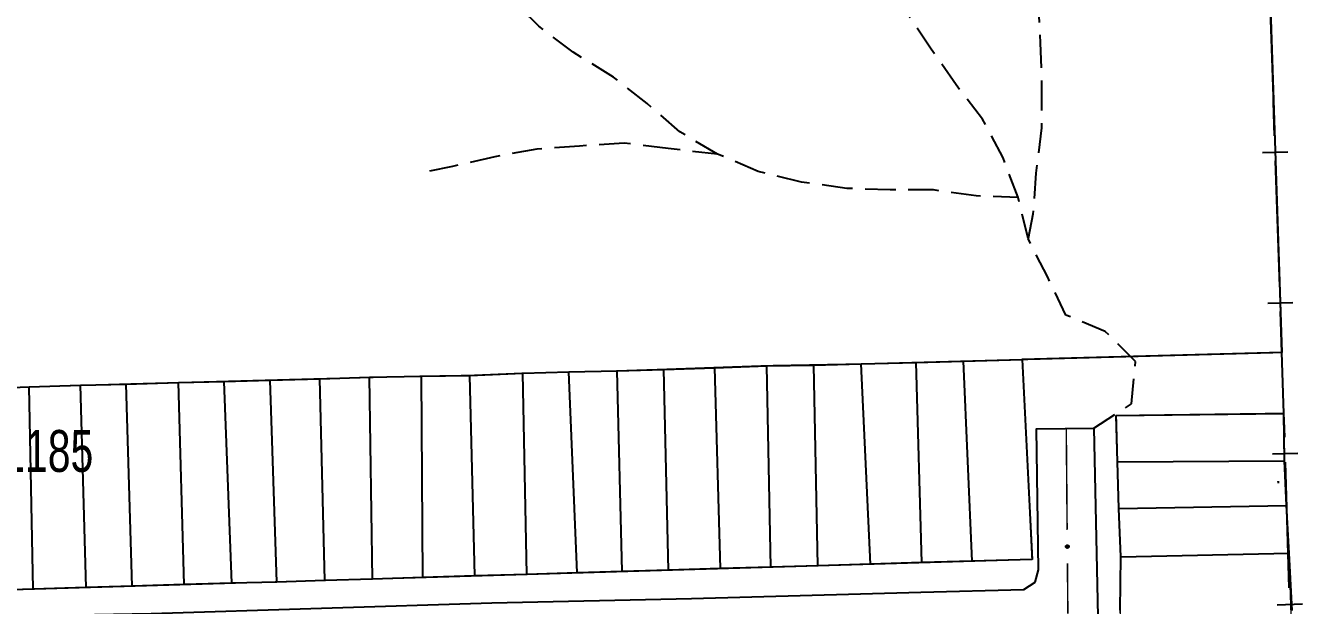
# Model space of a CAD drawing. Extents: x 203604 to 204690, y 4848469 to 4850418.
# Drawn here: x 203975.6 to 204129.4, y 4850014.5 to 4850083.7 of the extents above; entities that cross this region are included whole.
import ezdxf

# ---------------------------------------------------------------- set-up
doc = ezdxf.new("R2010")
doc.units = 0
doc.header["$LTSCALE"] = 1.5
doc.header["$MEASUREMENT"] = 0
doc.linetypes.add('TRACO_15', pattern=[3, 2, -1])
for name, color, linetype in [('CD_MALHA_LOTES', 7, 'CONTINUOUS'), ('CD_TXT_QUADRA', 2, 'CONTINUOUS'), ('LM-LIM-SETORES-BAIRROS', 7, 'CONTINUOUS'), ('RU-QUADRA', 210, 'CONTINUOUS'), ('SV-CAMINHO-TRILHA', 20, 'CONTINUOUS'), ('SV-EIXO-RUA-PAV', 20, 'CONTINUOUS'), ('SV-RUA-PAVIM', 7, 'CONTINUOUS')]:
    doc.layers.add(name, color=color, linetype=linetype)
doc.styles.add('ARIAL', font='ARIAL.SHX')

msp = doc.modelspace()

# ---------------------------------------------------------------- linework, layer by layer
at = {"layer": 'CD_MALHA_LOTES', "linetype": 'Continuous'}
for points in [[(204122.328693, 4850142.309123), (204125.520376, 4850044.666163)], [(204125.862626, 4850031.721774), (204125.786844, 4850037.405387)], [(204126.08997, 4850026.417068), (204125.862626, 4850031.721774)], [(204126.393096, 4850020.695564), (204126.08997, 4850026.417068)], [(204126.772004, 4850013.874946), (204126.393096, 4850020.695564)]]:
    msp.add_lwpolyline(points, dxfattribs=at)
at = {"layer": 'CD_MALHA_LOTES', "linetype": 'Continuous', "flags": 128}
for points in [[(204125.520376, 4850044.666163), (204094.562275, 4850043.823766)], [(204040.444128, 4850042.344998), (204046.229291, 4850042.470931)], [(204046.229291, 4850042.470931), (204051.764022, 4850042.654312)], [(204046.824028, 4850018.517039), (204046.229291, 4850042.470931)], [(204051.764022, 4850042.654312), (204057.872596, 4850042.821227)], [(204052.347361, 4850018.681548), (204051.764022, 4850042.654312)], [(204057.872596, 4850042.821227), (204064.080769, 4850043.091454)], [(204058.557668, 4850018.866518), (204057.872596, 4850042.821227)], [(204064.080769, 4850043.091454), (204069.663109, 4850043.143401)], [(204064.560696, 4850019.045315), (204064.080769, 4850043.091454)], [(204069.663109, 4850043.143401), (204075.350799, 4850043.298816)], [(204070.146032, 4850019.21167), (204069.663109, 4850043.143401)], [(204075.350799, 4850043.298816), (204081.880257, 4850043.477232)], [(204076.461545, 4850019.399774), (204075.350799, 4850043.298816)], [(204081.880257, 4850043.477232), (204087.562197, 4850043.63249)], [(204082.566646, 4850019.581611), (204081.880257, 4850043.477232)], [(204087.562197, 4850043.63249), (204094.562275, 4850043.823766)], [(204088.563407, 4850019.760221), (204087.562197, 4850043.63249)], [(204094.562275, 4850043.823766), (204095.720571, 4850019.973393)], [(203982.155372, 4850040.752269), (203987.635495, 4850040.902012)], [(203987.635495, 4850040.902012), (203993.84354, 4850041.071646)], [(203988.325507, 4850016.774695), (203987.635495, 4850040.902012)], [(203993.84354, 4850041.071646), (203999.318731, 4850041.191275)], [(203994.532681, 4850016.959572), (203993.84354, 4850041.071646)], [(203999.318731, 4850041.191275), (204004.798035, 4850041.370975)], [(204000.213778, 4850017.130302), (203999.318731, 4850041.191275)], [(204004.798035, 4850041.370975), (204010.745902, 4850041.533499)], [(204005.584061, 4850017.235601), (204004.798035, 4850041.370975)], [(204010.745902, 4850041.533499), (204016.640525, 4850041.717773)], [(204011.328759, 4850017.459833), (204010.745902, 4850041.533499)], [(204016.640525, 4850041.717773), (204022.85283, 4850041.836814)], [(204017.016168, 4850017.629229), (204016.640525, 4850041.717773)], [(204022.85283, 4850041.836814), (204028.644687, 4850041.928372)], [(204023.012929, 4850017.807839), (204022.85283, 4850041.836814)], [(204028.644687, 4850041.928372), (204034.964006, 4850042.195255)], [(204029.232636, 4850017.99309), (204028.644687, 4850041.928372)], [(204034.964006, 4850042.195255), (204040.444128, 4850042.344998)], [(204035.44921, 4850018.178247), (204034.964006, 4850042.195255)], [(204041.449105, 4850018.35695), (204040.444128, 4850042.344998)], [(203969.518926, 4850040.348877), (203976.049673, 4850040.585431)], [(203976.049673, 4850040.585431), (203982.155372, 4850040.752269)], [(203976.526731, 4850016.423276), (203976.049673, 4850040.585431)], [(203982.851645, 4850016.61166), (203982.155372, 4850040.752269)], [(204105.780525, 4850037.140152), (204125.786844, 4850037.405387)], [(204105.932088, 4850031.608102), (204105.780525, 4850037.140152)], [(204105.932088, 4850031.608102), (204125.862626, 4850031.721774)], [(204106.083651, 4850026.038161), (204105.932088, 4850031.608102)], [(204106.083651, 4850026.038161), (204126.08997, 4850026.417068)], [(204106.310996, 4850020.278766), (204106.083651, 4850026.038161)], [(204076.461545, 4850019.399774), (204070.146032, 4850019.21167)], [(204082.566646, 4850019.581611), (204076.461545, 4850019.399774)], [(204088.563407, 4850019.760221), (204082.566646, 4850019.581611)], [(204095.720571, 4850019.973393), (204088.563407, 4850019.760221)], [(204106.235214, 4850013.913119), (204106.310996, 4850020.278766)], [(204106.310996, 4850020.278766), (204126.393096, 4850020.695564)], [(204023.012929, 4850017.807839), (204017.016168, 4850017.629229)], [(204029.232636, 4850017.99309), (204023.012929, 4850017.807839)], [(204035.44921, 4850018.178247), (204029.232636, 4850017.99309)], [(204041.449105, 4850018.35695), (204035.44921, 4850018.178247)], [(204046.824028, 4850018.517039), (204041.449105, 4850018.35695)], [(204052.347361, 4850018.681548), (204046.824028, 4850018.517039)], [(204058.557668, 4850018.866518), (204052.347361, 4850018.681548)], [(204064.560696, 4850019.045315), (204058.557668, 4850018.866518)], [(204070.146032, 4850019.21167), (204064.560696, 4850019.045315)], [(203976.526731, 4850016.423276), (203970.102877, 4850016.231945)], [(203982.851645, 4850016.61166), (203976.526731, 4850016.423276)], [(203988.325507, 4850016.774695), (203982.851645, 4850016.61166)], [(203994.532681, 4850016.959572), (203988.325507, 4850016.774695)], [(204000.213778, 4850017.130302), (203994.532681, 4850016.959572)], [(204005.584061, 4850017.235601), (204000.213778, 4850017.130302)], [(204011.328759, 4850017.459833), (204005.584061, 4850017.235601)], [(204017.016168, 4850017.629229), (204011.328759, 4850017.459833)]]:
    msp.add_lwpolyline(points, dxfattribs=at)
at = {"layer": 'LM-LIM-SETORES-BAIRROS'}
for points in [[(204124.521962, 4850075.210576), (204124.184564, 4850085.532567)], [(204124.54445, 4850074.538456), (204124.521962, 4850075.210576)], [(204124.678206, 4850070.540693), (204124.54445, 4850074.538456)], [(204126.244246, 4850068.59197), (204123.245924, 4850068.491653)], [(204125.280112, 4850052.550759), (204124.778524, 4850067.542371)], [(204126.846151, 4850050.602037), (204123.847829, 4850050.501719)], [(204125.786844, 4850037.405387), (204125.380429, 4850049.552437)], [(204125.812804, 4850036.559633), (204125.786844, 4850037.405387)], [(204125.874165, 4850034.560574), (204125.812804, 4850036.559633)], [(204127.434819, 4850032.607536), (204124.436231, 4850032.515495)], [(204126.426409, 4850016.569048), (204125.966205, 4850031.561986)], [(204127.987063, 4850014.616009), (204124.988475, 4850014.523969)]]:
    msp.add_lwpolyline(points, dxfattribs=at)
at = {"layer": 'LM-LIM-SETORES-BAIRROS', "const_width": 0.25}
msp.add_lwpolyline([(204125.1, 4850029.32), (204125.108938, 4850029.055535)], dxfattribs=at)
at = {"layer": 'RU-QUADRA', "linetype": 'Continuous', "const_width": 0.18, "flags": 128}
for points in [[(204094.562275, 4850043.823766), (204125.520376, 4850044.666163), (204122.328693, 4850142.309123)], [(204125.786844, 4850037.405387), (204105.780525, 4850037.140152), (204105.932088, 4850031.608102), (204106.083651, 4850026.038161), (204106.310996, 4850020.278766), (204106.235214, 4850013.913119), (204106.53834, 4850007.926379), (204106.689903, 4850002.659564), (204106.841466, 4849996.824388), (204106.993029, 4849990.307178), (204107.296155, 4849984.434111), (204107.371937, 4849978.598935), (204107.675063, 4849972.83954), (204107.750844, 4849966.701237), (204107.978189, 4849960.600826), (204108.05397, 4849954.235179), (204108.129752, 4849948.854691), (204108.432878, 4849942.602717), (204108.584441, 4849936.615977), (204108.584441, 4849929.71986), (204108.963348, 4849923.467885), (204109.03913, 4849917.405364), (204109.114911, 4849912.100658), (204109.266475, 4849907.061188)], [(204129.310684, 4849907.288532), (204129.310684, 4849911.986986), (204129.310684, 4849917.70849), (204129.310684, 4849923.619448), (204129.310684, 4849930.060876), (204129.197012, 4849936.919103), (204128.893886, 4849942.75428), (204128.666541, 4849948.968364), (204128.59076, 4849954.500414), (204128.211852, 4849960.562935), (204128.060289, 4849966.739128), (204127.832945, 4849972.801649), (204127.681382, 4849978.86417), (204127.378256, 4849984.8888), (204127.226693, 4849990.496632), (204127.07513, 4849996.862279), (204126.923567, 4850002.583783), (204126.772004, 4850008.343178), (204126.620441, 4850013.875228), (204126.393096, 4850020.695564), (204126.08997, 4850026.417068), (204125.862626, 4850031.721774), (204125.786844, 4850037.405387)]]:
    msp.add_lwpolyline(points, dxfattribs=at)
at = {"layer": 'RU-QUADRA', "linetype": 'Continuous'}
for points in [[(203970.102877, 4850016.231945, 0.18, 0.18, 0), (203982.851645, 4850016.61166, 0.18, 0.18, 0), (203988.325507, 4850016.774695, 0.18, 0.18, 0), (204000.213778, 4850017.130302, 0.18, 0.18, 0), (204011.328759, 4850017.459833, 0.18, 0.18, 0), (204017.016168, 4850017.629229, 0.18, 0.18, 0), (204029.232636, 4850017.99309, 0.18, 0.18, 0), (204041.449105, 4850018.35695, 0.18, 0.18, 0), (204052.347361, 4850018.681548, 0.18, 0.18, 0), (204058.557668, 4850018.866518, 0.18, 0.18, 0), (204070.146032, 4850019.21167, 0.18, 0.18, 0), (204082.566646, 4850019.581611, 0.18, 0.18, 0), (204088.563407, 4850019.760221, 0.18, 0.18, 0), (204095.720571, 4850019.973393, 0.18, 0.18, 0), (204094.562275, 4850043.823766, 0.18, 0.18, 0)], [(204051.764022, 4850042.654312, 0.18, 0.18, 0), (204046.229291, 4850042.470931, 0.18, 0.18, 0), (204034.964006, 4850042.195255, 0.18, 0.18, 0)], [(204064.080769, 4850043.091454, 0.18, 0.18, 0), (204051.764022, 4850042.654312, 0.18, 0.18, 0)], [(204075.350799, 4850043.298816, 0.18, 0.18, 0), (204064.080769, 4850043.091454, 0.18, 0.18, 0)], [(204075.350799, 4850043.298816, 0.18, 0.18, 0), (204081.880257, 4850043.477232, 0.18, 0.18, 0)], [(204081.880257, 4850043.477232, 0.18, 0.18, 0), (204087.562197, 4850043.63249, 0.18, 0.18, 0)], [(204094.562275, 4850043.823766, 0.18, 0.18, 0), (204087.562197, 4850043.63249, 0.18, 0.18, 0)], [(203987.635495, 4850040.902012, 0.18, 0.18, 0), (203969.518926, 4850040.348877, 0.18, 0.18, 0)], [(203993.84354, 4850041.071646, 0.18, 0.18, 0), (203987.635495, 4850040.902012, 0.18, 0.18, 0)], [(204004.798035, 4850041.370975, 0.18, 0.18, 0), (203993.84354, 4850041.071646, 0.18, 0.18, 0)], [(204010.745902, 4850041.533499, 0.18, 0.18, 0), (204004.798035, 4850041.370975, 0.18, 0.18, 0)], [(204034.964006, 4850042.195255, 0.18, 0.18, 0), (204028.644687, 4850041.928372, 0.18, 0.18, 0), (204022.85283, 4850041.836814, 0.18, 0.18, 0), (204010.745902, 4850041.533499, 0.18, 0.18, 0)]]:
    msp.add_lwpolyline(points, format="xyseb", dxfattribs=at)
at = {"layer": 'SV-CAMINHO-TRILHA', "linetype": 'TRACO_15'}
for points in [[(204090.5, 4850123.25, 9.45), (204093.49, 4850119.24, 8.96), (204095.04, 4850113.55, 8.72), (204095.53, 4850108.18, 8.78), (204095.72, 4850102.96, 8.61), (204095.87, 4850097.87, 8.53), (204096, 4850092.46, 8.31), (204096.41, 4850087.06, 8.36), (204096.7, 4850081.63, 8.3), (204096.86, 4850076.56, 8.37), (204096.86, 4850071.48, 8.37), (204096.17, 4850066.06, 8.37), (204095.83, 4850061.19, 8.37), (204095.25, 4850058.26, 8.37)], [(204094.08, 4850063.15, 8.37), (204089.05, 4850063.36, 8.37), (204083.95, 4850064.07, 8.37), (204078.8, 4850064.07, 8.36), (204073.64, 4850064.26, 8.32), (204068.23, 4850065.01, 8.34), (204063.04, 4850066.29, 8.23), (204058.2, 4850068.34, 8.22), (204053.68, 4850071.02, 8.12), (204049.8, 4850074.37, 7.99), (204045.79, 4850077.54, 8.02), (204040.97, 4850080.5, 7.8), (204036.86, 4850083.62, 7.89), (204033.31, 4850087.15, 7.85), (204029.52, 4850090.76, 7.72), (204025.09, 4850093.21, 7.55), (204022.38, 4850094.5, 7.33)], [(204103.1, 4850035.63, 11.5), (204107.61, 4850038.55, 11.03), (204108.08, 4850043.61, 9.75), (204104.46, 4850047.19, 9.78), (204099.77, 4850049.14, 9.48), (204097.59, 4850053.66, 9.1), (204095.25, 4850058.26, 8.76), (204094.08, 4850063.15, 8.78), (204092.26, 4850067.89, 8.81), (204089.83, 4850072.53, 8.79), (204086.65, 4850076.61, 8.78), (204083.69, 4850080.89, 8.53), (204080.69, 4850085.32, 8.53)], [(204058.2, 4850068.34, 7.5), (204052.28, 4850069, 7.31), (204047.04, 4850069.66, 7.31), (204041.72, 4850069.3, 7.32), (204036.62, 4850068.95, 7.32), (204031.6, 4850068.04, 7.32), (204026.58, 4850066.87, 7.32), (204023.81, 4850066.32, 7.32)]]:
    msp.add_polyline3d(points, dxfattribs=at)
at = {"layer": 'SV-EIXO-RUA-PAV', "const_width": 0.18}
for points in [[(204099.81, 4850035.5), (204099.912514, 4850023.500438)], [(204099.946686, 4850019.500584), (204099.997943, 4850013.500803)]]:
    msp.add_lwpolyline(points, dxfattribs=at)
at = {"layer": 'SV-EIXO-RUA-PAV'}
msp.add_lwpolyline([(204100.038449, 4850021.645127), (204100.073809, 4850021.611337), (204100.09729, 4850021.575067), (204100.108167, 4850021.539178), (204100.109509, 4850021.504959), (204100.106939, 4850021.469795), (204100.096527, 4850021.434915), (204100.076395, 4850021.398762), (204100.042749, 4850021.363053), (204100.004012, 4850021.341441), (204099.969398, 4850021.328895), (204099.933796, 4850021.325441), (204099.899679, 4850021.32851), (204099.863805, 4850021.340523), (204099.827366, 4850021.361283), (204099.792278, 4850021.395984), (204099.769502, 4850021.431701), (204099.759893, 4850021.46669), (204099.756647, 4850021.502504), (204099.759701, 4850021.538371), (204099.770119, 4850021.572552), (204099.791087, 4850021.609202), (204099.825796, 4850021.64338), (204099.86116, 4850021.666503), (204099.896005, 4850021.676601), (204099.931336, 4850021.679003), (204099.966635, 4850021.676854), (204100.002134, 4850021.667847), (204100.038449, 4850021.645127)], close=True, dxfattribs=at)
for points in [[(204099.759701, 4850021.538371), (204099.769502, 4850021.431701)], [(204099.765583, 4850021.551127), (204099.780346, 4850021.420254)], [(204099.770119, 4850021.572552), (204099.792278, 4850021.395984)], [(204099.783029, 4850021.58539), (204099.809292, 4850021.386387)], [(204099.791087, 4850021.609202), (204099.827366, 4850021.361283)], [(204099.810004, 4850021.622464), (204099.845048, 4850021.353943)], [(204099.825796, 4850021.64338), (204099.863805, 4850021.340523)], [(204099.842495, 4850021.652763), (204099.880652, 4850021.339237)], [(204099.86116, 4850021.666503), (204099.899679, 4850021.32851)], [(204099.877843, 4850021.668075), (204099.91621, 4850021.329989)], [(204099.896005, 4850021.676601), (204099.933796, 4850021.325441)], [(204099.913261, 4850021.6752), (204099.948969, 4850021.328904)], [(204099.931336, 4850021.679003), (204099.969398, 4850021.328895)], [(204099.950113, 4850021.674151), (204099.988446, 4850021.340158)], [(204099.966635, 4850021.676854), (204100.004012, 4850021.341441)], [(204099.984284, 4850021.66762), (204100.023782, 4850021.356835)], [(204100.002134, 4850021.667847), (204100.042749, 4850021.363053)], [(204100.0185, 4850021.655631), (204100.057661, 4850021.384415)], [(204100.038449, 4850021.645127), (204100.076395, 4850021.398762)], [(204100.056962, 4850021.625939), (204100.085977, 4850021.42423)], [(204100.073809, 4850021.611337), (204100.096527, 4850021.434915)], [(204100.087283, 4850021.590719), (204100.100671, 4850021.461199)], [(204100.09729, 4850021.575067), (204100.106939, 4850021.469795)]]:
    msp.add_lwpolyline(points, dxfattribs=at)
at = {"layer": 'SV-RUA-PAVIM', "linetype": 'Continuous'}
msp.add_polyline3d([(203932.04, 4850012.48, 7.72), (203990.61, 4850013.52, 9.08), (204031.27, 4850014.77, 9.85), (204055.07, 4850015.32, 9.85), (204082.45, 4850016.06, 9.85), (204094.76, 4850016.39, 10.86), (204096.1, 4850017.27, 10.86), (204096.5, 4850018.74, 10.86), (204096.24, 4850035.55, 11.05), (204103.1, 4850035.63, 11.04), (204103.96, 4849994.44, 10.4), (204104.13, 4849988.27, 10.4), (204105.71, 4849932.61, 9.25), (204107.46, 4849853.14, 7.83), (204107.76, 4849850.54, 7.83), (204109.2, 4849848.93, 7.86), (204111.88, 4849848.45, 7.91), (204118.92, 4849848.53, 7.91)], dxfattribs=at)

# ---------------------------------------------------------------- texts
at = {"layer": 'CD_TXT_QUADRA', "style": 'ARIAL', "width": 0.7}
msp.add_text('328841185', height=5, dxfattribs=at).set_placement((203959.22551, 4850030.411595))

doc.saveas('drawing.dxf')
